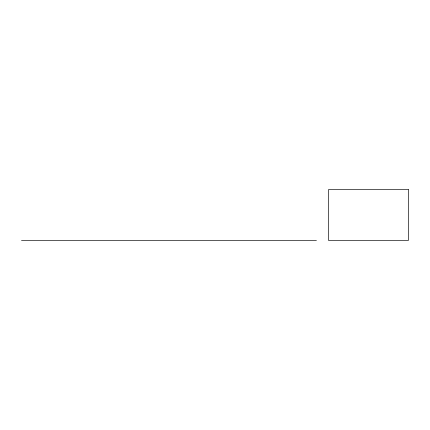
<?xml version="1.0" encoding="UTF-8"?>
<svg xmlns="http://www.w3.org/2000/svg" width="430" height="430" viewBox="0 0 430 430"><rect width="100%" height="100%" fill="white"/><g stroke="black" fill="none" stroke-linecap="round" stroke-linejoin="round"><path stroke-width="0.64" d="M21.5 240.338L316.421 240.338M408.5 189.662L328.445 189.662L328.445 240.338L408.5 240.338L408.5 189.662"/></g></svg>
